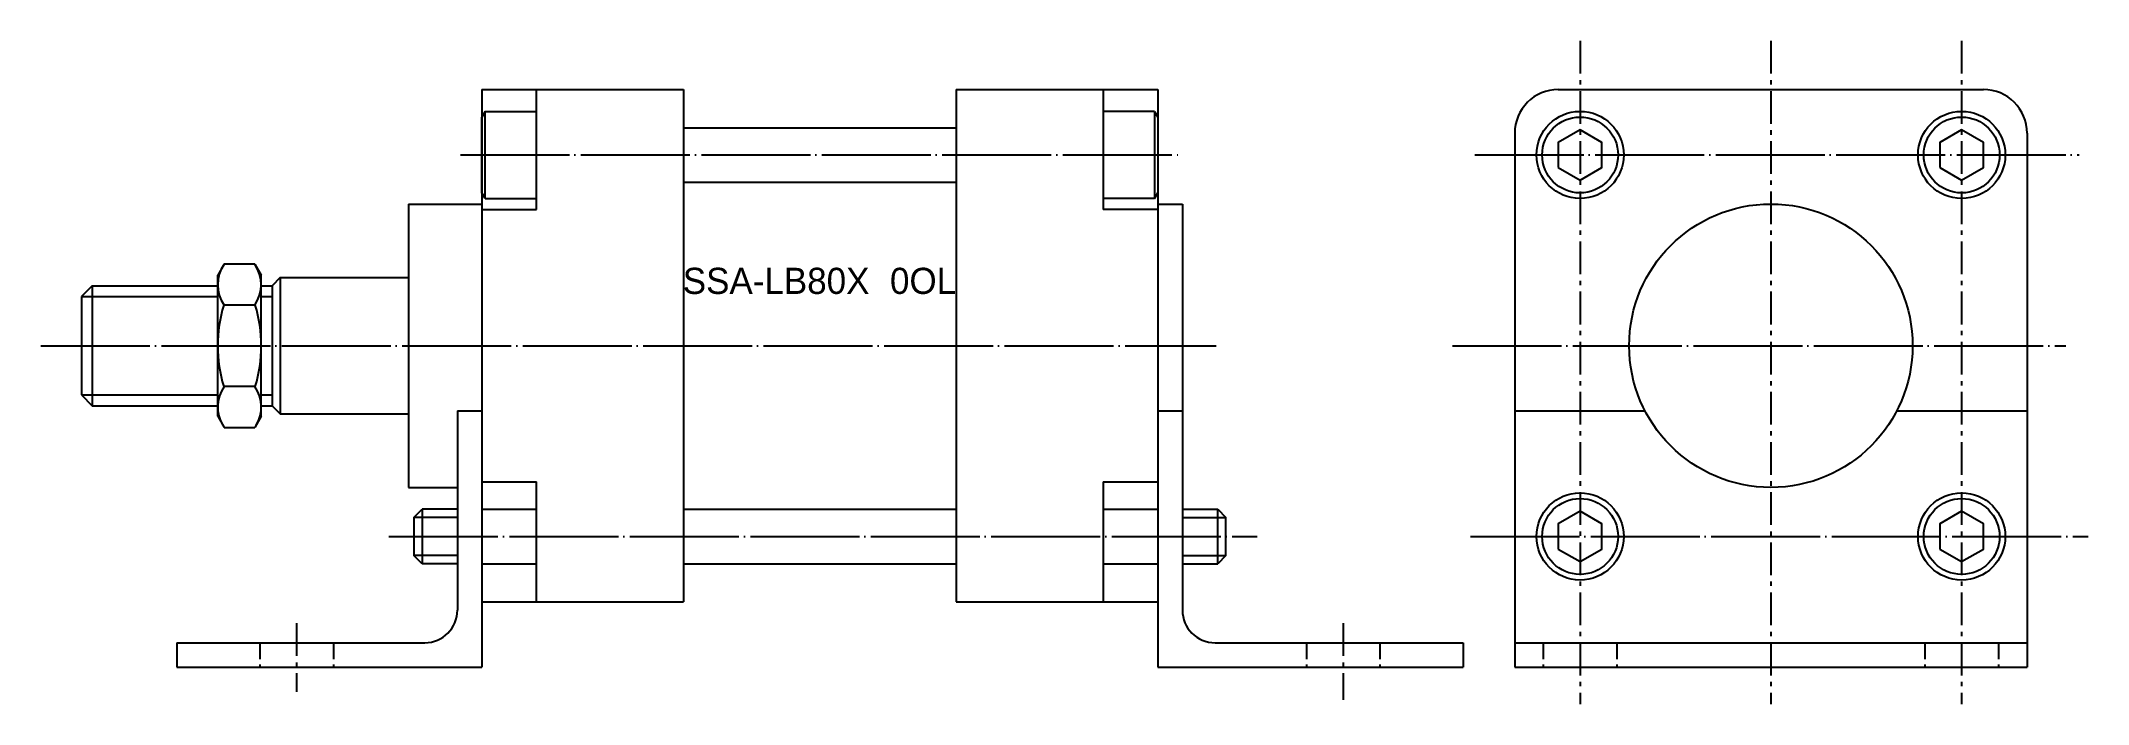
# Model space of a CAD drawing. Extents: x 224 to 600, y 230 to 352.
import ezdxf

# ---------------------------------------------------------------- set-up
doc = ezdxf.new("R2010")
doc.units = 0
doc.header["$MEASUREMENT"] = 0
for name, pattern in [('CENTER', [22, 20, -1, 0, -1]), ('DASHED', [4, 3, -1]), ('SCENTER', [9.2, 6, -1.2, 0.8, -1.2])]:
    doc.linetypes.add(name, pattern=pattern)
for name, color, linetype in [('CEN', 1, 'CENTER'), ('CON', 2, 'CONTINUOUS'), ('DAS', 3, 'DASHED'), ('SCEN', 1, 'SCENTER'), ('UTI', 7, 'CONTINUOUS')]:
    doc.layers.add(name, color=color, linetype=linetype)
doc.styles.add('CHINA', font='c2', dxfattribs={"bigfont": 'china'})

# ---------------------------------------------------------------- blocks, each defined once
blk = doc.blocks.new('00000117')
at = {"layer": 'CON'}
blk.add_lwpolyline([(-2.31, 4), (-4.62, 0), (-2.31, -4), (2.31, -4), (4.62, 0), (2.31, 4)], close=True, dxfattribs=at)
for radius in [8, 6.96]:
    blk.add_circle((0, 0), radius, dxfattribs=at)

msp = doc.modelspace()

# ---------------------------------------------------------------- linework, layer by layer
at = {"layer": 'CEN'}
for p, q in [((301.01, 331.18), (433.11, 331.18)), ((487.13, 331.18), (597.99, 331.18)), ((224.04, 296.18), (439.67, 296.18)), ((483.02, 296.18), (595.53, 296.18)), ((287.9, 261.18), (447.17, 261.18)), ((486.31, 261.18), (599.63, 261.18))]:
    msp.add_line(p, q, dxfattribs=at)
at = {"layer": 'CON'}
for p, q in [((304.96, 343.18), (304.96, 237.18)), ((304.96, 343.18), (341.96, 343.18)), ((314.96, 321.18), (314.96, 343.18)), ((341.96, 343.18), (341.96, 249.18)), ((391.96, 343.18), (428.96, 343.18)), ((391.96, 343.18), (391.96, 249.18)), ((418.96, 343.18), (418.96, 321.18)), ((428.96, 343.18), (428.96, 237.18)), ((502.44, 343.18), (580.44, 343.18)), ((305.56, 339.18), (304.96, 338.14)), ((304.96, 324.22), (304.96, 338.14)), ((305.56, 323.18), (305.56, 339.18)), ((305.56, 339.18), (314.96, 339.18)), ((428.36, 339.18), (418.96, 339.18)), ((428.36, 339.18), (428.36, 323.18)), ((428.36, 339.18), (428.96, 338.14)), ((428.96, 338.14), (428.96, 324.22)), ((341.96, 336.18), (391.96, 336.18)), ((494.44, 335.18), (494.44, 237.18)), ((588.44, 335.18), (588.44, 237.18)), ((305.56, 323.18), (304.96, 324.22)), ((305.56, 323.18), (314.96, 323.18)), ((341.96, 326.18), (391.96, 326.18)), ((428.36, 323.18), (418.96, 323.18)), ((428.36, 323.18), (428.96, 324.22)), ((291.46, 322.18), (291.46, 270.18)), ((291.46, 322.18), (304.96, 322.18)), ((304.96, 321.18), (314.96, 321.18)), ((428.96, 321.18), (418.96, 321.18)), ((428.96, 322.18), (433.46, 322.18)), ((433.46, 322.18), (433.46, 247.68)), ((257.63, 311.12), (256.47, 309.11)), ((256.47, 283.25), (256.47, 309.11)), ((263.27, 311.12), (257.63, 311.12)), ((263.3, 311.12), (264.46, 309.11)), ((264.46, 283.25), (264.46, 309.11)), ((267.96, 308.68), (266.46, 307.18)), ((267.96, 308.68), (267.96, 283.68)), ((267.96, 308.68), (291.46, 308.68)), ((233.46, 307.18), (231.46, 305.18)), ((231.46, 305.18), (231.46, 287.18)), ((233.46, 307.18), (233.46, 285.18)), ((233.46, 307.18), (256.47, 307.18)), ((264.46, 307.18), (266.46, 307.18)), ((266.46, 307.18), (266.46, 285.18)), ((256.47, 288.53), (256.47, 303.83)), ((263.36, 303.64), (257.58, 303.64)), ((231.46, 287.18), (233.46, 285.18)), ((263.36, 288.67), (257.58, 288.67)), ((263.36, 288.67), (257.58, 288.67)), ((233.46, 285.18), (256.47, 285.18)), ((256.47, 283.25), (257.66, 281.19)), ((264.46, 283.25), (263.26, 281.16)), ((264.46, 285.18), (266.46, 285.18)), ((266.46, 285.18), (267.96, 283.68)), ((267.96, 283.68), (291.46, 283.68)), ((300.46, 284.26), (300.46, 247.68)), ((300.46, 284.26), (304.96, 284.26)), ((428.96, 284.26), (433.46, 284.26)), ((494.44, 284.26), (518.33, 284.26)), ((564.55, 284.26), (588.44, 284.26)), ((257.66, 281.19), (263.27, 281.19)), ((304.96, 271.18), (314.96, 271.18)), ((314.96, 249.18), (314.96, 271.18)), ((418.96, 271.18), (418.96, 249.18)), ((418.96, 271.18), (428.96, 271.18)), ((291.46, 270.18), (300.46, 270.18)), ((292.46, 264.68), (293.96, 266.18)), ((292.46, 264.68), (292.46, 257.68)), ((293.96, 266.18), (293.96, 256.18)), ((300.46, 266.18), (293.96, 266.18)), ((304.96, 266.18), (314.96, 266.18)), ((341.96, 266.18), (391.96, 266.18)), ((418.96, 266.18), (428.96, 266.18)), ((433.46, 266.18), (439.96, 266.18)), ((439.96, 266.18), (441.46, 264.68)), ((439.96, 256.18), (439.96, 266.18)), ((441.46, 257.68), (441.46, 264.68)), ((293.96, 256.18), (292.46, 257.68)), ((300.46, 256.18), (293.96, 256.18)), ((304.96, 256.18), (314.96, 256.18)), ((341.96, 256.18), (391.96, 256.18)), ((418.96, 256.18), (428.96, 256.18)), ((433.46, 256.18), (439.96, 256.18)), ((441.46, 257.68), (439.96, 256.18)), ((304.96, 249.18), (341.96, 249.18)), ((391.96, 249.18), (428.96, 249.18)), ((248.96, 241.68), (294.46, 241.68)), ((248.96, 241.68), (248.96, 237.18)), ((439.46, 241.68), (484.96, 241.68)), ((484.96, 241.68), (484.96, 237.18)), ((494.44, 241.68), (588.44, 241.68)), ((248.96, 237.18), (304.96, 237.18)), ((428.96, 237.18), (484.96, 237.18)), ((494.44, 237.18), (588.44, 237.18))]:
    msp.add_line(p, q, dxfattribs=at)
msp.add_circle((541.44, 296.18), 26, dxfattribs=at)
for centre, radius, start, end in [((502.44, 335.18), 8, 90, 180), ((580.44, 335.18), 8, 0, 90), ((262.95, 307.38), 6.48, 144.7356, 215.2644), ((257.98, 307.38), 6.48, 324.7356, 35.2644), ((282.39, 296.16), 25.92, 163.2213, 196.7787), ((238.55, 296.16), 25.92, 343.2213, 16.7787), ((262.95, 284.93), 6.48, 144.7356, 211.1692), ((257.98, 284.93), 6.48, 328.8308, 35.2644), ((294.46, 247.68), 6, 270, 0), ((439.46, 247.68), 6, 180, 270)]:
    msp.add_arc(centre, radius, start, end, dxfattribs=at)
at = {"layer": 'DAS'}
for p, q in [((264.21, 241.68), (264.21, 237.18)), ((277.71, 241.68), (277.71, 237.18)), ((456.21, 241.68), (456.21, 237.18)), ((469.71, 241.68), (469.71, 237.18)), ((499.69, 241.68), (499.69, 237.18)), ((513.19, 241.68), (513.19, 237.18)), ((569.69, 241.68), (569.69, 237.18)), ((583.19, 241.68), (583.19, 237.18))]:
    msp.add_line(p, q, dxfattribs=at)
at = {"layer": 'SCEN'}
for p, q in [((506.44, 352.1), (506.44, 230.44)), ((541.44, 352.1), (541.44, 230.44)), ((576.44, 352.1), (576.44, 230.44)), ((270.96, 245.29), (270.96, 232.65)), ((462.96, 245.29), (462.96, 231.24))]:
    msp.add_line(p, q, dxfattribs=at)
at = {"layer": 'UTI'}
for p, q in [((231.46, 305.18), (256.47, 305.18)), ((264.46, 305.18), (266.46, 305.18)), ((231.46, 287.18), (256.47, 287.18)), ((264.46, 287.18), (266.46, 287.18)), ((300.46, 264.68), (292.46, 264.68)), ((433.46, 264.68), (441.46, 264.68)), ((300.46, 257.68), (292.46, 257.68)), ((433.46, 257.68), (441.46, 257.68))]:
    msp.add_line(p, q, dxfattribs=at)

# ---------------------------------------------------------------- block references
at = {"layer": 'CON', "rotation": 90}
for p in [(506.44, 331.18), (576.44, 331.18), (506.44, 261.18), (576.44, 261.18)]:
    msp.add_blockref('00000117', p, dxfattribs=at)

# ---------------------------------------------------------------- texts
at = {"layer": 'UTI', "style": 'CHINA'}
for s, p in [('SSA-LB80X', (341.8, 305.68)), ('0OL', (379.82, 305.68))]:
    msp.add_text(s, height=4.8, dxfattribs=at).set_placement(p)

doc.saveas('drawing.dxf')
